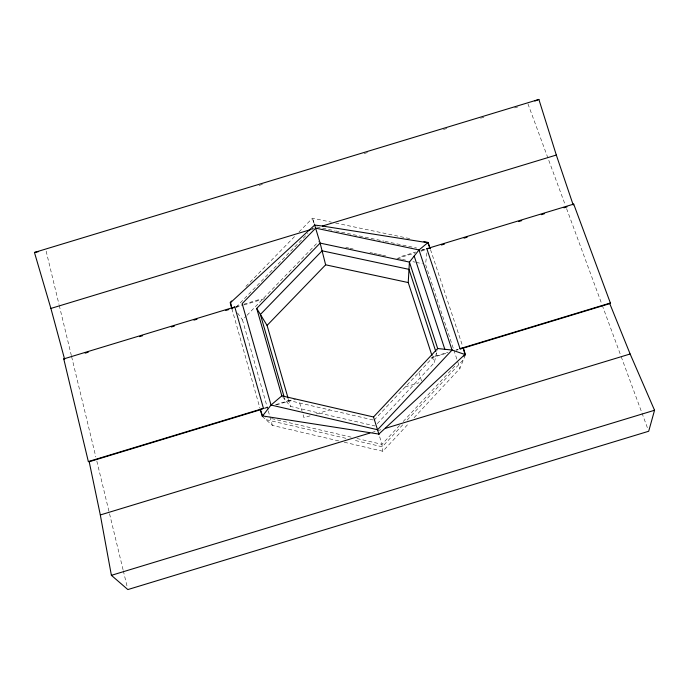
<?xml version="1.0" encoding="UTF-8"?>
<svg xmlns="http://www.w3.org/2000/svg" width="689" height="689" viewBox="0 0 689 689"><rect width="100%" height="100%" fill="white"/><g stroke="black" fill="none" stroke-linecap="round" stroke-linejoin="round"><path stroke-width="0.52" stroke-dasharray="3.44 2.58" d="M426.896 252.897L425.535 264.369L453.517 349.047M377.288 423.649L434.285 362.715L437.429 349.53M414.115 417.663L459.925 368.434L465.084 355.653M344.293 442.235L382.843 451.261L409.025 423.132M399.517 425.466L381.93 444.336L382.843 451.261M403.186 421.53L455.214 365.687M402.746 424.794L382.257 446.799L353.156 440.004M407.139 420.083L463.508 359.563M374.084 420.187L436.464 353.569M267.995 409.895L242.494 319.937L246.223 316.096M246.972 315.329L318.525 241.632M245.878 286.452L295.262 235.827M299.009 231.986L312.479 218.18L331.4 222.151M236.043 307.199L307.888 233.425M311.635 229.575L313.125 228.042M259.116 185.419L263.232 184.17M364.18 153.544L368.296 152.295M443.492 129.48L447.609 128.232M480.569 118.232L484.694 116.984M514.562 107.915L518.688 106.666M311.712 229.273L313.659 228.688M235.81 306.674L242.864 304.529M243.863 304.228L259.977 299.336M401.67 256.325L415.76 252.045M420.79 250.52L425.819 248.996M235.914 307.389L242.933 305.253M243.94 304.951L266.023 298.251M396.976 258.496L415.028 253.018M421.048 251.184L425.061 249.969M264.447 408.06L267.453 407.147M275.462 404.719L288.467 400.765M435.017 356.256L448.014 352.303M456.023 349.874L458.021 349.271M264.412 408.534L267.435 407.612M276.487 404.865L295.607 399.052M431.073 357.91L448.169 352.716M456.221 350.27L458.228 349.659M310.119 415.829L303.97 417.698L302.256 411.824M316.268 413.96L329.592 409.912M405.218 386.942L418.938 382.774M371.845 432.468L381.784 429.445M335.612 223.038L411.307 238.937M316.733 226.948L334.613 230.72M335.672 230.944L384.066 241.15M385.125 241.374L416.69 248.031M421.952 249.142L425.104 249.806M345.8 247.429L348.953 248.092M350.003 248.316L353.147 248.987M369.933 252.553L373.076 253.225M374.127 253.449L377.279 254.112M378.321 254.336L381.473 255.008M382.524 255.231L385.668 255.895M398.259 258.573L401.403 259.245M402.454 259.46L405.597 260.132M412.944 261.691L415.045 262.139M416.087 262.363L422.383 263.698M373.05 419.945L284.91 399.594L284.316 397.544M282.507 396.657L290.465 406.398L375.092 425.991M271.595 418.593L351.743 437.3M356.945 438.514L381.93 444.336L379.32 435.586M345.878 438.307L265.842 419.61L265.265 417.551M262.233 416.406L272.388 425.406L339.083 441.012M237.559 312.987L242.494 319.937M527.955 103.858L565.101 204.59M566.591 208.621L601.885 304.323M602.255 305.33L620.832 355.705M621.202 356.713L641.631 412.117M642.002 413.124L647.574 428.231M430.513 249.607L462.758 346.515M453.862 350.072L457.229 360.278M457.565 361.294L459.925 368.434M432.304 356.626L434.285 362.715M418.834 372.396L421.573 380.931M314.072 223.158L312.479 218.18L313.796 223.279M299.689 403.013L301.971 410.842M288.39 399.224L290.465 406.398M268.288 410.928L272.388 425.406M231.909 308.775L259.899 408.129M46.146 251.149L59.004 304.417M59.254 305.46L71.363 355.602M71.613 356.644L95.823 456.919M96.83 461.096L123.055 569.725M123.305 570.768L127.095 586.434"/><path stroke-width="1.03" d="M431.977 355.61L408.232 282.559L409.421 262.087L418.998 249.952L428.136 242.468L430.169 248.591M609.774 303.634L630.142 353.991L654.55 410.256L648.693 431.254L127.844 589.569L111.394 575.332L100.318 514.959L89.191 461.751L88.338 461.552L63.758 358.9L234.803 306.975L263.448 408.37L260.339 409.714L262.587 415.949L378.864 434.07L464.937 354.482L463.284 348.074L460.019 348.66L426.827 248.686L573.704 204.099L610.376 302.996L609.774 303.634L463.258 348.134M573.704 204.099L573.214 204.995L556.316 155.042L538.884 99.431L34.45 252.467L50.9 308.431L64.654 359.374L63.758 358.9M464.016 356.247L465.48 354.671L463.103 347.532M260.192 409.163L262.233 416.406L271.027 405.037L281.844 395.848L373.524 416.983L437.67 348.513L452.044 350.064L465.48 354.671M288.097 398.199L267.074 325.415L325.639 264.817L408.232 282.559M281.844 395.848L256.713 308.448L320.127 243.105L409.421 262.087L437.67 348.513M231.659 301.033L230.16 302.566L231.909 308.775M232.581 308.138L234.803 306.975M534.905 101.042L538.884 99.431M50.9 308.431L310.739 229.575M231.892 308.603L230.582 302.6L314.675 225.062L322.4 226.035L556.316 155.042M85.178 353.147L88.252 352.208M139.557 336.637L142.632 335.707M171.363 326.982L174.438 326.043M193.936 320.127L197.011 319.196M225.742 310.472L228.817 309.542M441.408 245.008L444.491 244.07M464.059 238.127L467.151 237.197M518.636 221.565L521.728 220.626M541.287 214.684L544.379 213.745M563.946 207.811L567.03 206.872M88.338 461.552L263.448 408.37M460.019 348.66L610.376 302.996M89.191 461.751L260.39 409.757M460.243 349.047L462.25 348.445M100.318 514.959L369.855 433.071M385.754 428.239L630.142 353.991M111.394 575.332L654.55 410.256M34.45 252.467L38.61 251.606M426.827 248.686L428.455 248.522M322.4 226.035L427.809 242.735L430.074 248.445M423.924 241.589L428.136 242.468M256.713 308.448L267.074 325.415M414.192 256.041L444.827 349.28M435.81 351.536L408.999 269.356L322.09 250.813L260.39 314.477L284.023 396.519M314.391 224.158L320.127 243.105L325.639 264.817M373.524 416.983L379.028 434.613M452.044 350.064L377.581 429.747L271.027 405.037L242.175 303.625L315.665 228.145L418.998 249.952L452.044 350.064"/></g></svg>
